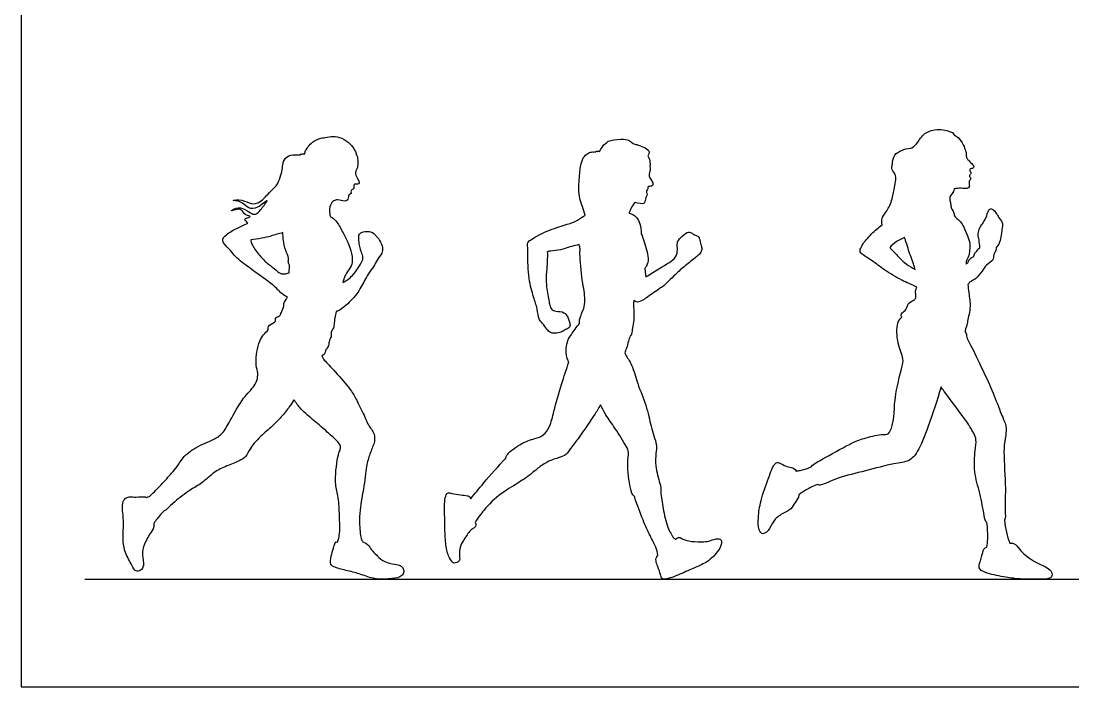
# Model space of a CAD drawing. Header units: millimetres. Extents: x 10.5 to 31.3, y 15.2 to 26.1.
# Drawn here: x 10.521 to 14.294, y 21.2 to 23.59 of the extents above; entities that cross this region are included whole.
import ezdxf

# ---------------------------------------------------------------- set-up
doc = ezdxf.new("R2010")
doc.units = ezdxf.units.MM
for name, color, linetype, true_color in [('AG-DIAGRAM', 7, 'Continuous', 0xfecc66), ('AG-OUTLINE', 7, 'Continuous', 0x8000ff), ('X-VPRT', 6, 'Continuous', 0xff00ff)]:
    doc.layers.add(name, color=color, linetype=linetype, true_color=true_color)

msp = doc.modelspace()

# ---------------------------------------------------------------- linework, layer by layer
at = {"layer": 'AG-DIAGRAM'}
msp.add_line((10.7494, 21.5874), (18.0646, 21.5874), dxfattribs=at)
at = {"layer": 'AG-OUTLINE'}
for points, knots in [([(11.5388, 23.1143), (11.5394, 23.1179), (11.54, 23.1257), (11.5646, 23.1584), (11.5951, 23.1705), (11.6192, 23.1722), (11.6475, 23.179), (11.6806, 23.1672), (11.7069, 23.144), (11.7196, 23.1243), (11.724, 23.1123), (11.7231, 23.1116)], [-5.555406, -5.555406, -5.555406, -5.555406, -5.357135, -4.984702, -4.639909, -4.348558, -4.031872, -3.68152, -3.327407, -3.025775, -2.832039, -2.832039, -2.832039, -2.832039]), ([(13.7157, 23.1344), (13.7244, 23.1404), (13.7388, 23.1559), (13.7631, 23.1947), (13.8061, 23.2012), (13.8339, 23.2007), (13.8538, 23.192), (13.8633, 23.19), (13.8677, 23.1815)], [-4.824192, -4.824192, -4.824192, -4.824192, -4.504618, -4.093885, -3.700152, -3.375334, -3.091959, -2.877427, -2.877427, -2.877427, -2.877427]), ([(13.8677, 23.1815), (13.8727, 23.1787), (13.8827, 23.1727), (13.9021, 23.1468), (13.9076, 23.1251), (13.912, 23.1188), (13.9095, 23.1091), (13.913, 23.0957), (13.9213, 23.0882), (13.9338, 23.0756), (13.9406, 23.0679), (13.9342, 23.0599), (13.9265, 23.0605), (13.9229, 23.0572), (13.9238, 23.0521), (13.9275, 23.0483), (13.9288, 23.0429), (13.9252, 23.0386), (13.9216, 23.036), (13.9231, 23.0294), (13.9296, 23.0251), (13.9202, 23.0147), (13.9217, 23.0068), (13.923, 22.9945), (13.9152, 22.989), (13.9032, 22.9892), (13.8801, 22.9903), (13.8721, 22.9885), (13.8681, 22.9876)], [0, 0, 0, 0, 0.233827, 0.555804, 0.821944, 0.968151, 1.140256, 1.345316, 1.536904, 1.77745, 1.945931, 2.104229, 2.258074, 2.371004, 2.491214, 2.62181, 2.748148, 2.877255, 2.99189, 3.127919, 3.266164, 3.456378, 3.620175, 3.810101, 3.967967, 4.165281, 4.436413, 4.636057, 4.636057, 4.636057, 4.636057]), ([(12.595, 23.122), (12.6021, 23.1342), (12.6171, 23.1534), (12.6356, 23.1636), (12.6821, 23.1672), (12.7041, 23.1627), (12.7147, 23.1483), (12.7298, 23.1475), (12.7426, 23.1425), (12.7604, 23.1349), (12.7702, 23.1272), (12.774, 23.1219), (12.7745, 23.118), (12.769, 23.1061)], [-4.918262, -4.918262, -4.918262, -4.918262, -4.581445, -4.281596, -3.858369, -3.5632, -3.313627, -3.080427, -2.848099, -2.533079, -2.415811, -2.415811, -2.20179, -2.20179, -2.20179, -2.20179]), ([(13.6093, 22.8591), (13.6075, 22.8664), (13.6078, 22.8832), (13.6182, 22.8971), (13.6428, 22.9333), (13.6505, 22.9794), (13.656, 23.0049), (13.6626, 23.0369), (13.6424, 23.0564), (13.6439, 23.0657), (13.6462, 23.0752), (13.6466, 23.0886), (13.6515, 23.1115), (13.6785, 23.1265), (13.6997, 23.1328), (13.7099, 23.1339)], [-2.435741, -2.435741, -2.435741, -2.435741, -2.165375, -1.931702, -1.560467, -1.172527, -0.878266, -0.567025, -0.288976, -0.082995, 0, 0, 0.317097, 0.631279, 0.918013, 0.918013, 0.918013, 0.918013]), ([(11.3341, 22.8644), (11.3313, 22.8691), (11.3236, 22.8739), (11.323, 22.8808), (11.3358, 22.8841), (11.3481, 22.8902), (11.3234, 22.8918), (11.3135, 22.9147), (11.2915, 22.9154), (11.27, 22.9047), (11.2869, 22.9193), (11.3168, 22.9216), (11.3429, 22.9007), (11.3594, 22.8944), (11.3726, 22.9025), (11.3936, 22.9295), (11.4117, 22.9554), (11.3682, 22.9149), (11.3378, 22.9163), (11.3158, 22.9378), (11.2971, 22.9448), (11.2705, 22.9466), (11.3181, 22.9507), (11.344, 22.9305), (11.3785, 22.9383), (11.3965, 22.9584), (11.4179, 22.9807), (11.4432, 23.0041), (11.4528, 23.0375), (11.4594, 23.0614), (11.4594, 23.0872), (11.4791, 23.1102), (11.5092, 23.11), (11.5174, 23.1096), (11.5215, 23.1091)], [-9.1165, -9.1165, -9.1165, -9.1165, -8.913992, -8.782821, -8.563103, -8.395808, -8.152048, -7.859852, -7.581212, -7.347445, -7.138442, -6.805675, -6.457708, -6.218919, -5.99757, -5.622538, -5.388726, -4.999443, -4.663471, -4.342048, -4.054101, -3.837659, -3.50116, -3.138504, -2.804014, -2.492603, -2.156872, -1.803183, -1.451508, -1.150074, -0.849508, -0.532928, -0.212242, 0, 0, 0, 0]), ([(11.5215, 23.1091), (11.5218, 23.1115), (11.5225, 23.1143), (11.5283, 23.1095), (11.5318, 23.1177), (11.5343, 23.1086), (11.5384, 23.1148), (11.5387, 23.1144), (11.5388, 23.1143)], [0.3248027, 0.3248027, 0.3248027, 0.3248027, 0.4421759, 0.5736344, 0.7059159, 0.832545, 0.9633056, 0.9878882, 0.9878882, 0.9878882, 0.9878882]), ([(11.7231, 23.1116), (11.7253, 23.1068), (11.7296, 23.0976), (11.7293, 23.0665), (11.7241, 23.0584), (11.7202, 23.0462), (11.7212, 23.0371), (11.7304, 23.0182), (11.7347, 23.0134), (11.7333, 23.0051), (11.7226, 23.0043), (11.7144, 23.0052), (11.7141, 22.9963), (11.7161, 22.9872), (11.7081, 22.9865), (11.7059, 22.9833), (11.7021, 22.9776), (11.7071, 22.9701), (11.6962, 22.9673), (11.6944, 22.9606), (11.6946, 22.9498), (11.6871, 22.9416), (11.6624, 22.9475), (11.6528, 22.9494), (11.637, 22.9435), (11.6261, 22.9244), (11.6275, 22.8928), (11.6303, 22.8895), (11.6313, 22.8878), (11.6336, 22.8866), (11.6386, 22.8838), (11.6563, 22.8674), (11.6756, 22.8298), (11.6946, 22.7931), (11.7047, 22.7672), (11.7123, 22.7235), (11.6984, 22.6996), (11.6802, 22.6746), (11.6745, 22.6514)], [-11.355265, -11.355265, -11.355265, -11.355265, -11.116334, -10.787842, -10.568783, -10.36473, -10.187336, -9.931099, -9.757614, -9.57898, -9.405701, -9.247603, -9.103298, -8.949545, -8.79864, -8.679524, -8.530097, -8.377837, -8.202936, -8.048649, -7.855, -7.673008, -7.378566, -7.182963, -6.953878, -6.669385, -6.340144, -6.194288, -6.194288, -6.194288, -6.026059, -5.74047, -5.341273, -4.954942, -4.630843, -4.243654, -3.928738, -3.519922, -3.519922, -3.519922, -3.519922]), ([(12.5436, 22.8928), (12.5403, 22.9032), (12.5345, 22.9252), (12.5195, 22.962), (12.5225, 23.0296), (12.5283, 23.0763), (12.538, 23.1048), (12.5571, 23.1173), (12.5631, 23.1195), (12.5754, 23.1208), (12.5812, 23.1197)], [0, 0, 0, 0, 0.309607, 0.648794, 1.093004, 1.468685, 1.760071, 2.003142, 2.143647, 2.37071, 2.37071, 2.37071, 2.37071]), ([(12.5812, 23.1197), (12.5812, 23.1202), (12.5818, 23.1222), (12.584, 23.1244), (12.5881, 23.1211), (12.5908, 23.1234), (12.5942, 23.123), (12.595, 23.122)], [0.4118558, 0.4118558, 0.4118558, 0.4118558, 0.4389878, 0.5397339, 0.6489516, 0.7460615, 0.8554663, 0.8554663, 0.8554663, 0.8554663]), ([(12.769, 23.1061), (12.774, 23.0952), (12.7781, 23.0828), (12.7759, 23.0668), (12.7783, 23.0566), (12.7735, 23.044), (12.7736, 23.0295), (12.7833, 23.0172), (12.7895, 23.0038), (12.7822, 22.9965), (12.7756, 22.997), (12.7676, 22.9954), (12.7709, 22.9872), (12.765, 22.9847), (12.7624, 22.9754), (12.7683, 22.9661), (12.7592, 22.9568), (12.7618, 22.9291), (12.7352, 22.9354), (12.7221, 22.9392)], [-3.666425, -3.666425, -3.666425, -3.666425, -3.432486, -3.204701, -3.025315, -2.8224, -2.612046, -2.386242, -2.179949, -2.01972, -1.87151, -1.730243, -1.588512, -1.460413, -1.293208, -1.120605, -0.928958, -0.67678, -0.352677, -0.352677, -0.352677, -0.352677]), ([(13.8681, 22.9876), (13.8647, 22.9728), (13.851, 22.9639), (13.8523, 22.9464), (13.856, 22.9311), (13.8557, 22.9188), (13.8673, 22.9042), (13.8672, 22.8896), (13.8827, 22.8776), (13.8936, 22.8662), (13.9061, 22.8445), (13.9182, 22.8106), (13.9272, 22.7875), (13.9211, 22.742), (13.9104, 22.7323), (13.9103, 22.7173)], [12.359855, 12.359855, 12.359855, 12.359855, 12.64639, 12.901247, 13.152052, 13.37225, 13.637065, 13.87261, 14.142164, 14.395007, 14.711187, 15.089025, 15.414452, 15.833682, 16.095718, 16.095718, 16.095718, 16.095718]), ([(12.7221, 22.9392), (12.7087, 22.9207), (12.7046, 22.9097), (12.7021, 22.902), (12.7017, 22.9007)], [-0.8939983, -0.8939983, -0.8939983, -0.8939983, -0.3782945, -0.2614782, -0.2614782, -0.2614782, -0.2614782]), ([(13.9597, 22.7765), (13.9592, 22.7859), (13.9578, 22.8048), (13.952, 22.8214), (13.957, 22.843), (13.9631, 22.8545), (13.9745, 22.8697), (13.9833, 22.8854), (13.9893, 22.9097), (13.9978, 22.9179), (14.0104, 22.9118), (14.02, 22.8983), (14.0267, 22.8869), (14.0426, 22.8657), (14.0399, 22.8484), (14.0336, 22.7932), (14.0226, 22.7811), (14.0174, 22.7749)], [0, 0, 0, 0, 0.300871, 0.540093, 0.796848, 1.006888, 1.246381, 1.449584, 1.728613, 1.904555, 2.100036, 2.328195, 2.541134, 2.819453, 3.059835, 3.444724, 3.724695, 3.724695, 3.724695, 3.724695]), ([(12.5231, 22.7876), (12.5038, 22.7839), (12.4708, 22.7731), (12.4416, 22.7654), (12.407, 22.7645), (12.4099, 22.755), (12.4056, 22.6862), (12.4021, 22.6467), (12.4147, 22.5889), (12.4158, 22.5719), (12.4231, 22.5529), (12.4386, 22.5478), (12.4703, 22.5478), (12.4819, 22.527), (12.4874, 22.5135), (12.4906, 22.4995), (12.4887, 22.4879), (12.4727, 22.4838), (12.4589, 22.4726), (12.4374, 22.4688), (12.4168, 22.4705), (12.4034, 22.4891), (12.3883, 22.5101), (12.3766, 22.5197), (12.3729, 22.5598), (12.3584, 22.6009), (12.3398, 22.6648), (12.3378, 22.7512), (12.3383, 22.7811), (12.3367, 22.7956), (12.3542, 22.8103), (12.417, 22.8427), (12.479, 22.8596), (12.5142, 22.8723), (12.5353, 22.888), (12.5436, 22.8928)], [0.492874, 0.492874, 0.492874, 0.492874, 0.854232, 1.180202, 1.471596, 1.604423, 2.046295, 2.425228, 2.830971, 3.062583, 3.291097, 3.506653, 3.804307, 4.057045, 4.26816, 4.478475, 4.630691, 4.962043, 5.312471, 5.661694, 5.992853, 6.233602, 6.518587, 6.723313, 7.055513, 7.420027, 7.872095, 8.382745, 8.6765, 8.863245, 9.103993, 9.565922, 10.011542, 10.357109, 10.628695, 10.628695, 10.628695, 10.628695]), ([(12.7017, 22.9007), (12.7081, 22.8993), (12.7151, 22.8959), (12.7311, 22.8849), (12.7413, 22.8624), (12.7459, 22.8389), (12.7456, 22.8269)], [-1.005404, -1.005404, -1.005404, -1.005404, -0.82172, -0.59146, -0.324186, 0, 0, 0, 0]), ([(11.4764, 22.6002), (11.4673, 22.6028), (11.452, 22.6143), (11.4423, 22.626), (11.4203, 22.6463), (11.377, 22.6778), (11.3325, 22.7091), (11.2851, 22.7474), (11.2691, 22.7723), (11.2351, 22.8002), (11.2584, 22.8263), (11.292, 22.8451), (11.3202, 22.8583), (11.3341, 22.8644)], [-5.78651, -5.78651, -5.78651, -5.78651, -5.471923, -5.239358, -4.920947, -4.482988, -4.029183, -3.571799, -3.233852, -2.877259, -2.571836, -2.18119, -1.823769, -1.823769, -1.823769, -1.823769]), ([(11.4603, 22.8308), (11.4457, 22.827), (11.4154, 22.8179), (11.3841, 22.8098), (11.3576, 22.8057), (11.3445, 22.8043), (11.3453, 22.802), (11.3463, 22.7951), (11.3523, 22.7793), (11.3809, 22.7425), (11.4066, 22.7175), (11.4349, 22.6988), (11.4483, 22.6832), (11.4623, 22.6806), (11.4824, 22.6866)], [-11.786535, -11.786535, -11.786535, -11.786535, -11.371013, -10.98986, -10.582349, -10.582349, -10.582349, -10.429989, -10.158616, -9.716586, -9.314689, -8.942468, -8.650219, -8.371379, -8.371379, -8.371379, -8.371379]), ([(11.4612, 22.8129), (11.4607, 22.8163), (11.4602, 22.8232), (11.4602, 22.8283), (11.4603, 22.8308)], [7.8181247, 7.8181247, 7.8181247, 7.8181247, 8.0099866, 8.1756148, 8.1756148, 8.1756148, 8.1756148]), ([(11.6745, 22.6514), (11.6872, 22.6584), (11.7105, 22.6726), (11.7468, 22.7286), (11.7481, 22.7461), (11.7387, 22.7666), (11.7341, 22.7843), (11.7326, 22.8064), (11.7321, 22.8119), (11.7314, 22.8213), (11.7343, 22.8255), (11.7399, 22.8332), (11.7679, 22.837), (11.7882, 22.8279), (11.7948, 22.8167), (11.8016, 22.8127), (11.8116, 22.793), (11.8188, 22.776), (11.8168, 22.7557), (11.796, 22.7326), (11.7861, 22.7071), (11.7633, 22.6815), (11.7407, 22.6323), (11.7083, 22.5876), (11.6629, 22.5502), (11.6547, 22.5491), (11.6512, 22.548)], [-6.384825, -6.384825, -6.384825, -6.384825, -5.991078, -5.515713, -5.271574, -4.998388, -4.719889, -4.448603, -4.301924, -4.065399, -4.065399, -4.065399, -3.976587, -3.887775, -3.678459, -3.512538, -3.025892, -2.792267, -2.520815, -2.194245, -1.883258, -1.538414, -1.103105, -0.640239, -0.197148, 0, 0, 0, 0]), ([(12.7619, 22.6718), (12.7768, 22.6821), (12.8392, 22.7186), (12.8624, 22.7352), (12.8741, 22.7505), (12.8757, 22.7759), (12.8727, 22.7997), (12.8969, 22.8223), (12.9146, 22.8369), (12.9263, 22.8289), (12.9333, 22.8239), (12.9474, 22.8193), (12.9533, 22.814), (12.9539, 22.8065), (12.9593, 22.7866), (12.9645, 22.7726), (12.9572, 22.7556), (12.9443, 22.7449), (12.9072, 22.7146), (12.8708, 22.6858), (12.8288, 22.639), (12.7792, 22.6092), (12.7457, 22.5827), (12.7281, 22.58), (12.7183, 22.5866)], [-6.946411, -6.946411, -6.946411, -6.946411, -6.436113, -6.1252, -5.899104, -5.625392, -5.361005, -5.050996, -4.517534, -4.083398, -3.931422, -3.622093, -3.475879, -3.327854, -2.967853, -2.670498, -2.452195, -2.220916, -1.846269, -1.46051, -1.025496, -0.599616, -0.238574, 0, 0, 0, 0]), ([(12.7456, 22.8269), (12.7491, 22.8185), (12.7566, 22.7939), (12.7741, 22.7395), (12.768, 22.7164), (12.7605, 22.7047), (12.7584, 22.7015)], [-12.73239, -12.73239, -12.73239, -12.73239, -12.522746, -12.090761, -11.800796, -11.695595, -11.695595, -11.695595, -11.695595]), ([(13.7339, 22.6355), (13.7146, 22.6442), (13.6781, 22.6595), (13.6164, 22.6955), (13.5753, 22.7306), (13.5334, 22.7533), (13.5285, 22.7672), (13.538, 22.7884), (13.5663, 22.8231), (13.5961, 22.8489), (13.6093, 22.8591)], [5.825061, 5.825061, 5.825061, 5.825061, 6.249726, 6.737427, 7.174239, 7.558114, 7.754508, 8.013337, 8.432843, 8.757018, 8.757018, 8.757018, 8.757018]), ([(11.4824, 22.6866), (11.4827, 22.7013), (11.4852, 22.7144), (11.4777, 22.7239), (11.4825, 22.741), (11.4685, 22.7653), (11.4617, 22.8021), (11.4613, 22.8094), (11.4612, 22.8129)], [-1.695513, -1.695513, -1.695513, -1.695513, -1.424429, -1.208527, -0.955416, -0.606191, -0.211598, 0, 0, 0, 0]), ([(13.6899, 22.8127), (13.6829, 22.8103), (13.6634, 22.8022), (13.6427, 22.784), (13.6358, 22.7773), (13.6451, 22.7678), (13.6739, 22.7388), (13.691, 22.7204), (13.7175, 22.7042), (13.7282, 22.6984)], [0.921472, 0.921472, 0.921472, 0.921472, 1.098517, 1.434286, 1.581617, 1.76399, 2.122531, 2.450763, 2.718562, 2.718562, 2.718562, 2.718562]), ([(13.7282, 22.6984), (13.7263, 22.705), (13.7197, 22.7237), (13.7019, 22.7742), (13.6954, 22.797), (13.6912, 22.8091), (13.6899, 22.8127)], [23.856209, 23.856209, 23.856209, 23.856209, 24.070731, 24.502342, 24.808645, 24.937643, 24.937643, 24.937643, 24.937643]), ([(12.5264, 22.7659), (12.5262, 22.7706), (12.5254, 22.778), (12.5238, 22.7851), (12.5231, 22.7876)], [0, 0, 0, 0, 0.2044916, 0.315132, 0.315132, 0.315132, 0.315132]), ([(12.5238, 22.5051), (12.5232, 22.5138), (12.5247, 22.5211), (12.5297, 22.5349), (12.5314, 22.5438), (12.5415, 22.5585), (12.5432, 22.5897), (12.541, 22.6234), (12.5323, 22.6594), (12.5257, 22.7492), (12.5239, 22.7652), (12.5264, 22.7659)], [-7.73395, -7.73395, -7.73395, -7.73395, -7.547215, -7.329396, -7.158749, -6.92721, -6.608754, -6.283473, -5.919183, -5.370195, -5.168824, -5.168824, -5.168824, -5.168824]), ([(13.9103, 22.7173), (13.9132, 22.7193), (13.9184, 22.7245), (13.9204, 22.7311), (13.9265, 22.739), (13.9362, 22.7429), (13.9407, 22.7494), (13.9406, 22.7574), (13.9496, 22.7637), (13.954, 22.7734), (13.9597, 22.7765)], [-4.118188, -4.118188, -4.118188, -4.118188, -3.923802, -3.767547, -3.583825, -3.392021, -3.231555, -3.073537, -2.87821, -2.660445, -2.660445, -2.660445, -2.660445]), ([(14.0174, 22.7749), (14.0196, 22.7723), (14.0162, 22.7633), (14.008, 22.751), (14.0102, 22.7301), (13.9801, 22.7149), (13.9692, 22.692), (13.9447, 22.6638), (13.9302, 22.6563), (13.9228, 22.6531)], [-1.879906, -1.879906, -1.879906, -1.879906, -1.700418, -1.475439, -1.232396, -0.920001, -0.625732, -0.282436, 0, 0, 0, 0]), ([(12.7584, 22.7015), (12.7589, 22.6967), (12.7603, 22.685), (12.7612, 22.6772), (12.7619, 22.6718)], [-0.3644755, -0.3644755, -0.3644755, -0.3644755, -0.2177501, 0, 0, 0, 0]), ([(13.917, 22.6448), (13.9175, 22.6345), (13.9197, 22.6142), (13.9291, 22.5607), (13.9134, 22.5095), (13.9145, 22.4983), (13.9089, 22.4852)], [16.894248, 16.894248, 16.894248, 16.894248, 17.255615, 17.743207, 18.218008, 18.466509, 18.466509, 18.466509, 18.466509]), ([(13.6794, 22.5278), (13.6756, 22.5334), (13.6805, 22.545), (13.6973, 22.5521), (13.7007, 22.5791), (13.7225, 22.5871), (13.7317, 22.5954), (13.7302, 22.6107), (13.7281, 22.6199), (13.7339, 22.6355)], [21.350968, 21.350968, 21.350968, 21.350968, 21.599184, 21.887054, 22.223367, 22.540959, 22.770677, 23.034152, 23.269235, 23.269235, 23.269235, 23.269235]), ([(11.4077, 22.482), (11.4052, 22.4858), (11.4088, 22.5019), (11.4377, 22.5096), (11.4315, 22.525), (11.4398, 22.5283), (11.4505, 22.5316), (11.4558, 22.5491), (11.4645, 22.5636), (11.4614, 22.577), (11.472, 22.5907), (11.4747, 22.597), (11.4764, 22.6002)], [16.526001, 16.526001, 16.526001, 16.526001, 16.769599, 17.073403, 17.271667, 17.42861, 17.621492, 17.871643, 18.115649, 18.327521, 18.567571, 18.762275, 18.762275, 18.762275, 18.762275]), ([(12.7183, 22.5866), (12.7166, 22.5642), (12.7226, 22.525), (12.7114, 22.4755), (12.71, 22.4616), (12.7056, 22.4609)], [-10.732523, -10.732523, -10.732523, -10.732523, -10.281715, -9.863952, -9.662484, -9.662484, -9.662484, -9.662484]), ([(11.6512, 22.548), (11.6492, 22.5398), (11.6453, 22.5203), (11.6443, 22.5033), (11.641, 22.4842), (11.6312, 22.4762), (11.6343, 22.4557), (11.6283, 22.4505), (11.625, 22.4344), (11.6219, 22.4178), (11.6132, 22.4106), (11.6118, 22.4021), (11.6088, 22.3943), (11.6002, 22.3882)], [-2.575961, -2.575961, -2.575961, -2.575961, -2.362046, -2.053441, -1.787471, -1.567289, -1.29414, -1.122518, -0.868408, -0.604129, -0.400661, -0.21435, 0, 0, 0, 0]), ([(13.3542, 21.9897), (13.3665, 22.0038), (13.4, 22.0185), (13.4925, 22.0738), (13.5411, 22.0924), (13.6039, 22.1086), (13.6353, 22.104), (13.6463, 22.1401), (13.6541, 22.1848), (13.6529, 22.2377), (13.6794, 22.3472), (13.6884, 22.378), (13.6619, 22.432), (13.6603, 22.5071), (13.6739, 22.5212), (13.6794, 22.5278)], [-5.540976, -5.540976, -5.540976, -5.540976, -5.156452, -4.547599, -4.105383, -3.643035, -3.342152, -3.014612, -2.622805, -2.181849, -1.567219, -1.239241, -0.794516, -0.296692, 0, 0, 0, 0]), ([(12.486, 22.3668), (12.4829, 22.3721), (12.4722, 22.3962), (12.4795, 22.4455), (12.495, 22.4646), (12.5134, 22.4926), (12.5238, 22.5051)], [-1.195127, -1.195127, -1.195127, -1.195127, -1.069279, -0.651079, -0.377679, 0, 0, 0, 0]), ([(11.3694, 22.3324), (11.3661, 22.3416), (11.361, 22.3675), (11.3717, 22.445), (11.3954, 22.4702), (11.4077, 22.482)], [-1.272451, -1.272451, -1.272451, -1.272451, -0.951945, -0.426697, 0, 0, 0, 0]), ([(12.7056, 22.4609), (12.7033, 22.4544), (12.6987, 22.4416), (12.6937, 22.4161), (12.6851, 22.3994), (12.6902, 22.3903), (12.7155, 22.3527), (12.7308, 22.2878), (12.7638, 22.2139), (12.7794, 22.1373), (12.7897, 22.1031), (12.8024, 22.0674), (12.7975, 22.0377), (12.794, 21.9936), (12.8117, 21.9327), (12.8169, 21.9126), (12.8154, 21.901)], [-10.686403, -10.686403, -10.686403, -10.686403, -10.434644, -10.147487, -9.917935, -9.754994, -9.394906, -8.933926, -8.425055, -7.938053, -7.603361, -7.272291, -6.973079, -6.601518, -6.153935, -5.882862, -5.882862, -5.882862, -5.882862]), ([(13.9089, 22.4852), (13.9074, 22.481), (13.9066, 22.4715), (13.9136, 22.4652), (13.9106, 22.454), (13.93, 22.424), (13.97, 22.3365), (14.0078, 22.2583), (14.0348, 22.1814), (14.0558, 22.1388), (14.0532, 22.1006), (14.0421, 22.0538), (14.0543, 21.9283), (14.0488, 21.8376), (14.0526, 21.8076), (14.0485, 21.799)], [-11.157772, -11.157772, -11.157772, -11.157772, -10.948903, -10.786414, -10.614486, -10.288345, -9.722029, -9.170219, -8.655445, -8.266043, -7.929065, -7.535316, -6.886166, -6.323571, -6.009955, -6.009955, -6.009955, -6.009955]), ([(11.6002, 22.3882), (11.6033, 22.3775), (11.6135, 22.369), (11.6564, 22.3221), (11.7077, 22.2635), (11.7264, 22.2257), (11.7544, 22.1699), (11.7656, 22.1408), (11.7774, 22.1253), (11.7891, 22.1081), (11.79, 22.0797), (11.7814, 22.0627), (11.7665, 22.0193), (11.76, 21.9981), (11.7516, 21.9193), (11.7354, 21.8408), (11.735, 21.8047), (11.7348, 21.7907)], [-14.160215, -14.160215, -14.160215, -14.160215, -13.883042, -13.379181, -12.812717, -12.390881, -11.892207, -11.536295, -11.263598, -10.975006, -10.649787, -10.362285, -9.94329, -9.633024, -9.076099, -8.479131, -8.090543, -8.090543, -8.090543, -8.090543]), ([(12.2603, 22.0226), (12.2598, 22.026), (12.2617, 22.0347), (12.3096, 22.0744), (12.3627, 22.0919), (12.3957, 22.1012), (12.4199, 22.1364), (12.4317, 22.1916), (12.4594, 22.2873), (12.4766, 22.3399), (12.486, 22.3668)], [-3.090424, -3.090424, -3.090424, -3.090424, -2.917341, -2.501702, -2.085809, -1.779604, -1.446309, -1.038094, -0.499661, 0, 0, 0, 0]), ([(10.9878, 21.8896), (10.9954, 21.8982), (11.0262, 21.927), (11.0592, 21.967), (11.0825, 21.9908), (11.1003, 22.0254), (11.1469, 22.0628), (11.2124, 22.0871), (11.2456, 22.1104), (11.2723, 22.1576), (11.3149, 22.2377), (11.3577, 22.2775), (11.3699, 22.306), (11.3705, 22.3239), (11.3694, 22.3324)], [-5.147525, -5.147525, -5.147525, -5.147525, -4.726509, -4.264347, -3.913551, -3.538483, -3.060412, -2.543178, -2.160201, -1.710808, -1.114994, -0.643814, -0.311873, 0, 0, 0, 0]), ([(13.8206, 22.2771), (13.8078, 22.2292), (13.7765, 22.1393), (13.7403, 22.0464), (13.7069, 22.0076), (13.6475, 22.0031), (13.5484, 21.9741), (13.4556, 21.9545), (13.3942, 21.924), (13.3812, 21.9244), (13.3793, 21.9274)], [-10.18803, -10.18803, -10.18803, -10.18803, -9.49522, -8.93251, -8.553402, -8.130838, -7.550885, -6.977914, -6.518816, -6.332113, -6.332113, -6.332113, -6.332113]), ([(13.985, 21.7904), (13.9788, 21.7947), (13.9747, 21.8192), (13.9611, 21.898), (13.9368, 21.9694), (13.9418, 22.0468), (13.9487, 22.0864), (13.9378, 22.1133), (13.904, 22.167), (13.852, 22.2328), (13.8244, 22.2717), (13.8206, 22.2771)], [-5.339062, -5.339062, -5.339062, -5.339062, -5.05373, -4.537065, -4.025728, -3.526014, -3.172077, -2.881246, -2.433174, -1.800084, -1.697476, -1.697476, -1.697476, -1.697476]), ([(11.4993, 22.2312), (11.4942, 22.2224), (11.4835, 22.205), (11.4541, 22.1684), (11.4255, 22.1381), (11.3859, 22.107), (11.3416, 22.0591), (11.329, 22.026), (11.3023, 22.01), (11.2571, 21.9935), (11.212, 21.9725), (11.1701, 21.9302), (11.1267, 21.9085), (11.0728, 21.8663), (11.0466, 21.8427), (11.0391, 21.8319), (11.0358, 21.8333)], [-11.6395, -11.6395, -11.6395, -11.6395, -11.304634, -10.8933, -10.50137, -10.067445, -9.578503, -9.227055, -8.902118, -8.483332, -8.051258, -7.592816, -7.163535, -6.661725, -6.293296, -6.092093, -6.092093, -6.092093, -6.092093]), ([(11.6642, 21.7878), (11.6621, 21.8047), (11.6637, 21.8353), (11.6569, 21.8951), (11.644, 21.9382), (11.6566, 22.0333), (11.6652, 22.0501), (11.6682, 22.0661), (11.6568, 22.0815), (11.6176, 22.117), (11.5729, 22.1552), (11.5259, 22.193), (11.5075, 22.2201), (11.4993, 22.2312)], [-7.227787, -7.227787, -7.227787, -7.227787, -6.848049, -6.354465, -5.903559, -5.292139, -5.01235, -4.7791, -4.513656, -4.054215, -3.552248, -3.046777, -2.666918, -2.666918, -2.666918, -2.666918]), ([(12.5988, 22.213), (12.5954, 22.2064), (12.5881, 22.1923), (12.561, 22.1528), (12.524, 22.0969), (12.4935, 22.0594), (12.4762, 22.0329), (12.451, 22.0232), (12.4095, 22.0109), (12.3744, 21.9855), (12.3463, 21.9613), (12.3279, 21.9468), (12.3179, 21.9421)], [-7.716098, -7.716098, -7.716098, -7.716098, -7.451029, -7.066159, -6.598973, -6.206863, -5.903221, -5.619734, -5.252427, -4.881754, -4.532382, -4.240582, -4.240582, -4.240582, -4.240582]), ([(12.7207, 21.8844), (12.7128, 21.8901), (12.7037, 21.9176), (12.6936, 22.0002), (12.7019, 22.0419), (12.6916, 22.0656), (12.6513, 22.13), (12.622, 22.1693), (12.6057, 22.2003), (12.5988, 22.213)], [-4.954316, -4.954316, -4.954316, -4.954316, -4.647175, -4.117915, -3.75759, -3.480897, -2.99469, -2.555054, -2.276058, -2.276058, -2.276058, -2.276058]), ([(12.1337, 21.8755), (12.1491, 21.8948), (12.1803, 21.9332), (12.2331, 21.9933), (12.2603, 22.0226)], [0, 0, 0, 0, 0.465444, 1.057141, 1.057141, 1.057141, 1.057141]), ([(13.3109, 21.8898), (13.3104, 21.8783), (13.2962, 21.8637), (13.2845, 21.8372), (13.2549, 21.8251), (13.219, 21.8016), (13.2098, 21.77), (13.1815, 21.7421), (13.1645, 21.7663), (13.1643, 21.8109), (13.1728, 21.8706), (13.201, 21.9461), (13.2204, 22.0045), (13.2411, 22.0073), (13.2543, 21.9973), (13.2619, 21.9939)], [-4.490059, -4.490059, -4.490059, -4.490059, -4.200019, -3.894761, -3.575069, -3.208248, -2.871708, -2.553074, -2.296999, -1.917034, -1.46809, -0.937746, -0.506223, -0.283313, 0, 0, 0, 0]), ([(13.2619, 21.9939), (13.2694, 21.9905), (13.2835, 21.988), (13.2956, 21.9855), (13.3013, 21.9748)], [-6.3479084, -6.3479084, -6.3479084, -6.3479084, -6.0248044, -5.7580828, -5.7580828, -5.7580828, -5.7580828]), ([(13.3013, 21.9748), (13.3059, 21.9756), (13.3153, 21.977), (13.3416, 21.9845), (13.3542, 21.9897)], [0, 0, 0, 0, 0.2130267, 0.5750537, 0.5750537, 0.5750537, 0.5750537]), ([(12.3179, 21.9421), (12.3097, 21.9369), (12.2928, 21.9253), (12.2223, 21.8836), (12.1703, 21.8233), (12.1558, 21.8014), (12.1492, 21.7906)], [-1.597632, -1.597632, -1.597632, -1.597632, -1.305128, -0.817577, -0.332252, 0, 0, 0, 0]), ([(13.3793, 21.9274), (13.3647, 21.9222), (13.3365, 21.9085), (13.3192, 21.8963), (13.3109, 21.8898)], [-0.7053477, -0.7053477, -0.7053477, -0.7053477, -0.3187976, 0, 0, 0, 0]), ([(10.9595, 21.636), (10.9584, 21.6284), (10.9508, 21.6179), (10.931, 21.6133), (10.9175, 21.6391), (10.8925, 21.6825), (10.8845, 21.7306), (10.8894, 21.7726), (10.8866, 21.8225), (10.882, 21.8594), (10.8945, 21.8787), (10.9088, 21.8833), (10.9272, 21.8812), (10.9551, 21.8827), (10.9666, 21.8838), (10.9708, 21.88)], [-7.251595, -7.251595, -7.251595, -7.251595, -6.986194, -6.75053, -6.449389, -6.018929, -5.603025, -5.213026, -4.786746, -4.423482, -4.155225, -3.93473, -3.67581, -3.355715, -3.125648, -3.125648, -3.125648, -3.125648]), ([(10.9708, 21.88), (10.975, 21.8811), (10.9829, 21.8849), (10.9862, 21.888), (10.9878, 21.8896)], [0, 0, 0, 0, 0.214918, 0.3708628, 0.3708628, 0.3708628, 0.3708628]), ([(12.1492, 21.7906), (12.1556, 21.7816), (12.1471, 21.7702), (12.1335, 21.7663), (12.1117, 21.7325), (12.094, 21.7067), (12.0919, 21.6722), (12.0973, 21.6509), (12.074, 21.6428), (12.0664, 21.6486), (12.0516, 21.672), (12.0422, 21.7171), (12.0408, 21.7752), (12.0394, 21.8547), (12.0414, 21.8841), (12.0529, 21.9004), (12.067, 21.8936), (12.0973, 21.8898), (12.1205, 21.8872), (12.1303, 21.885), (12.1337, 21.8755)], [-5.744185, -5.744185, -5.744185, -5.744185, -5.527599, -5.312483, -4.966513, -4.643334, -4.318805, -4.075796, -3.830236, -3.668926, -3.385034, -3.00672, -2.566402, -2.065369, -1.760984, -1.543424, -1.340589, -1.026718, -0.748913, -0.555749, -0.555749, -0.555749, -0.555749]), ([(12.8044, 21.6729), (12.8029, 21.6827), (12.7994, 21.7027), (12.7747, 21.7461), (12.7523, 21.7959), (12.725, 21.8706), (12.7222, 21.8799), (12.7207, 21.8844)], [0, 0, 0, 0, 0.293533, 0.66477, 1.087072, 1.558375, 1.761707, 1.761707, 1.761707, 1.761707]), ([(12.8154, 21.901), (12.8173, 21.8807), (12.8236, 21.8409), (12.8367, 21.7755), (12.8589, 21.7367), (12.8651, 21.732), (12.8677, 21.7298)], [0, 0, 0, 0, 0.422795, 0.871675, 1.219729, 1.391955, 1.391955, 1.391955, 1.391955]), ([(11.0358, 21.8333), (11.0259, 21.8245), (11.0082, 21.8046), (11.0008, 21.7929), (10.9972, 21.787)], [-0.648717, -0.648717, -0.648717, -0.648717, -0.2715666, 0, 0, 0, 0]), ([(10.9972, 21.787), (10.9982, 21.7704), (10.9853, 21.7546), (10.9616, 21.7132), (10.9525, 21.6764), (10.961, 21.6467), (10.9595, 21.636)], [-1.72665, -1.72665, -1.72665, -1.72665, -1.382891, -0.887096, -0.444313, 0, 0, 0, 0]), ([(11.6563, 21.7203), (11.6579, 21.7249), (11.6614, 21.7342), (11.6658, 21.77), (11.6642, 21.7878)], [0, 0, 0, 0, 0.2296551, 0.6664379, 0.6664379, 0.6664379, 0.6664379]), ([(11.7348, 21.7907), (11.735, 21.7799), (11.7367, 21.7595), (11.7388, 21.7327), (11.7443, 21.7247), (11.7468, 21.721)], [0, 0, 0, 0, 0.3390508, 0.6435555, 0.8622701, 0.8622701, 0.8622701, 0.8622701]), ([(13.9853, 21.7023), (13.9866, 21.7118), (13.9889, 21.7309), (13.9878, 21.7708), (13.985, 21.7904)], [0, 0, 0, 0, 0.3035762, 0.7402904, 0.7402904, 0.7402904, 0.7402904]), ([(14.0485, 21.799), (14.0496, 21.7843), (14.0542, 21.7551), (14.0626, 21.7294), (14.0677, 21.7169)], [0, 0, 0, 0, 0.3763906, 0.7362223, 0.7362223, 0.7362223, 0.7362223]), ([(12.8677, 21.7298), (12.8724, 21.7347), (12.8825, 21.7399), (12.8953, 21.7284), (12.9254, 21.7216), (12.9696, 21.7202), (12.9929, 21.7244), (13.0179, 21.7351), (13.0359, 21.7282), (13.0324, 21.7006), (12.9945, 21.6541), (12.9503, 21.634), (12.8999, 21.6115), (12.8456, 21.5885), (12.8184, 21.5854), (12.8139, 21.6051), (12.8063, 21.632), (12.7929, 21.6593), (12.8044, 21.6729)], [-5.126705, -5.126705, -5.126705, -5.126705, -4.901436, -4.686048, -4.370033, -3.992673, -3.711549, -3.422125, -3.207239, -2.939267, -2.504568, -2.106977, -1.681268, -1.240359, -0.976568, -0.75275, -0.436182, -0.099403, -0.099403, -0.099403, -0.099403]), ([(11.7468, 21.721), (11.7634, 21.7155), (11.7702, 21.7), (11.8039, 21.6637), (11.8317, 21.6449), (11.8673, 21.6397), (11.8846, 21.6363), (11.8953, 21.6215), (11.8924, 21.6053), (11.8788, 21.5913), (11.8364, 21.5882), (11.7896, 21.5853), (11.7399, 21.6053), (11.6937, 21.617), (11.6483, 21.6278), (11.6285, 21.6392), (11.6325, 21.6703), (11.6412, 21.6972), (11.645, 21.7113), (11.6481, 21.72)], [1.500727, 1.500727, 1.500727, 1.500727, 1.806446, 2.25862, 2.642282, 3.022765, 3.290851, 3.55139, 3.791662, 4.022053, 4.447744, 4.896619, 5.36388, 5.820959, 6.260569, 6.542815, 6.884999, 7.242482, 7.511912, 7.511912, 7.511912, 7.511912]), ([(14.0677, 21.7169), (14.0747, 21.7177), (14.091, 21.7128), (14.106, 21.6859), (14.1539, 21.6481), (14.2065, 21.6288), (14.2209, 21.609), (14.2161, 21.5859), (14.1679, 21.5886), (14.1077, 21.586), (14.0611, 21.5928), (13.997, 21.6034), (13.954, 21.6206), (13.959, 21.6444), (13.9697, 21.6806), (13.9746, 21.6993), (13.9853, 21.7023)], [-4.97998, -4.97998, -4.97998, -4.97998, -4.715213, -4.398297, -3.938786, -3.500413, -3.230264, -2.992538, -2.611511, -2.159143, -1.743964, -1.263585, -0.896488, -0.64034, -0.268706, 0, 0, 0, 0])]:
    msp.add_open_spline(points, degree=3, knots=knots, dxfattribs=at)
for points in [[(13.7099, 23.1339), (13.7119, 23.134), (13.7138, 23.1342), (13.7157, 23.1344)], [(13.9228, 22.6531), (13.921, 22.65), (13.9191, 22.647), (13.917, 22.6448)], [(11.6481, 21.72), (11.6498, 21.7209), (11.6531, 21.721), (11.6563, 21.7203)]]:
    msp.add_open_spline(points, degree=3, dxfattribs=at)
at = {"layer": 'X-VPRT'}
msp.add_lwpolyline([(10.5208, 23.6387), (10.5208, 21.2003), (18.2932, 21.2003), (18.2932, 23.6387)], close=True, dxfattribs=at)

doc.saveas('drawing.dxf')
